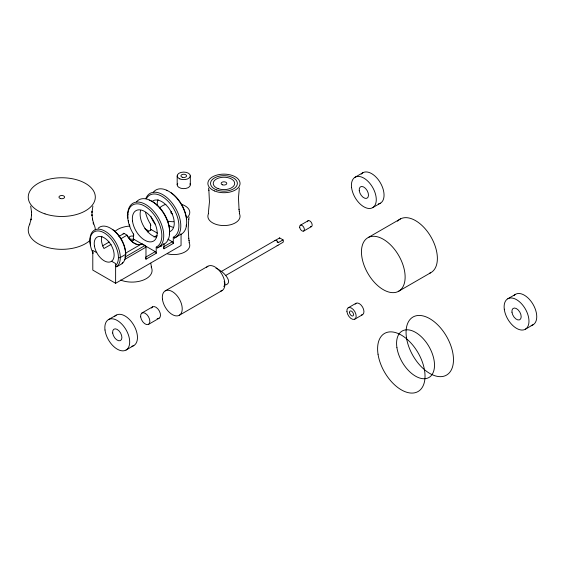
<?xml version="1.0" encoding="UTF-8"?>
<svg xmlns="http://www.w3.org/2000/svg" width="565" height="565" viewBox="0 0 565 565"><rect width="100%" height="100%" fill="white"/><g stroke="black" fill="none" stroke-linecap="round" stroke-linejoin="round"><path stroke-width="0.85" d="M188.788 219.058L188.18 228.874L188.788 238.691M188.731 219.51L189.063 217.009M239.334 187.99L238.472 197.799L239.059 209.664M208.33 213.288L209.453 201.903L208.866 190.038M92.893 206.084L91.975 212.391L92.01 211.487L92.01 215.597L91.975 214.693L92.632 219.905L92.427 218.987L93.832 224.044M29.733 224.044L31.139 218.987L30.934 219.905L31.591 214.693L31.548 215.597L31.548 211.487L31.591 212.391L30.672 206.084M223.797 286.554L224.87 284.746L224.213 281.356M128.064 214.7L127.697 214.912A1.342 0.777 0 0 0 127.697 216.007M102.434 245.923L109.158 242.039M118.862 236.431L124.095 233.416L127.104 235.153A14.083 8.129 60 0 0 141.949 243.727L145.021 245.5A1.342 0.777 60 0 1 145.975 247.145L145.975 259.194L156.215 253.275L156.215 247.096A24.14 13.941 60 0 0 157.021 219.206A24.14 13.941 60 0 0 132.457 205.095A24.14 13.941 60 0 0 133.389 233.981L133.389 240.097A1.342 0.777 60 0 1 134.336 239.546L155.269 251.637A1.342 0.777 60 0 1 156.215 253.275M111.128 244.377L103.953 248.522A14.083 8.129 60 0 1 101.848 236.283M121.171 238.578L126.913 235.266A14.083 8.129 60 0 0 141.758 243.833L125.974 252.951M131.412 241.241L134.336 239.546M147.599 231.89L151.406 229.694L157.388 233.147M124.858 257.146L145.021 245.5M124.314 259.646L145.975 247.145M145.756 257.124L155.269 251.637M163.758 246.728L172.339 241.778A1.342 0.777 60 0 1 173.286 243.423L163.991 248.784A1.342 0.777 60 0 0 163.391 247.421M96.763 252.668L92.794 250.394L92.794 270.105L115.62 283.284L181.061 245.5L181.061 234.193M108.48 319.606L116.256 315.122M355.067 177.241L362.843 172.749M165.234 290.869L207.913 266.228M141.956 312.982L152.578 306.844M300.34 225.258L308.116 220.767M221.141 271.596L275.212 240.379M283.037 239.871L279.647 237.914L274.901 240.648A2.818 1.624 60 0 1 278.298 242.611L283.037 239.871A2.818 1.624 60 0 1 283.037 242.279L278.298 245.019A2.818 1.624 60 0 1 277.09 245.344M225.477 275.6L277.98 245.288M303.695 231.064L311.47 226.572M148.531 324.366L159.153 318.229M179.317 315.263L221.996 290.622M126.052 350.039L133.827 345.554M372.639 207.673L380.415 203.188M368.309 237.477L400.557 218.86M348.238 307.777L356.014 303.292M398.283 291.455A30.877 17.826 60 0 0 389.553 243.925A30.877 17.826 60 0 0 362.052 258.021A30.877 17.826 60 0 0 398.283 291.455L430.53 272.831M354.813 319.161L362.589 314.67M507.766 298.8L515.541 294.309M525.337 329.233L533.113 324.748M225.788 284.951C233.063 282.267 224.383 273.142 220.555 270.819A24.472 14.132 60 0 0 217.85 269.173M216.007 268.34L216.932 268.728M276.935 241.827L278.298 242.611M167.854 239.186L172.339 241.778M160.057 245.415L161.548 246.284M111.602 261.249L115.634 263.565L115.62 283.284M151.505 267.266L150.756 263.198M239.27 211.254L239.595 213.288M189.007 240.273L189.332 242.307M238.995 209.22L239.334 211.713M208.591 187.99L208.93 190.483M188.731 238.239L189.063 240.732M115.648 265.953L115.634 265.67A20.121 11.618 60 0 0 113.706 242.576A20.121 11.618 60 0 0 94.588 231.622A20.121 11.618 60 0 0 92.808 252.576L92.815 252.859M190.32 175.87L190.32 184.847M177.177 175.87L177.177 184.847M173.286 243.423L173.286 237.236A24.14 13.941 60 0 0 171.965 205.978A24.14 13.941 60 0 0 146.349 198.774M163.991 244.052L163.991 248.784M189.035 242.484A16.095 9.294 0 0 1 184.494 252.195A16.095 9.294 0 0 1 167.304 253.826M181.506 204.318A16.095 9.294 0 0 1 186.959 217.709M173.695 221.741A16.095 9.294 0 0 1 167.304 220.972M159.62 207.934A16.095 9.294 0 0 1 165.884 204.318M172.579 213.937A2.818 1.624 0 0 1 171.534 211.402M133.559 238.974A2.818 1.624 0 0 1 129.858 238.713A2.818 1.624 0 0 1 129.858 236.558A2.818 1.624 0 0 1 133.559 236.297M151.138 266.963A20.121 11.618 0 0 1 143.955 279.816A20.121 11.618 0 0 1 120.564 280.056M115.387 231.05A20.121 11.618 0 0 1 129.886 226.078M144.852 228.712A20.121 11.618 0 0 1 148.546 231.05M239.299 213.457A16.095 9.294 0 0 1 223.959 225.569A16.095 9.294 0 0 1 208.626 213.457M89.411 240.937A33.533 19.358 0 0 1 47.036 247.357A33.533 19.358 0 0 1 29.832 224.093M92.985 222.878A33.533 19.358 0 0 1 95.316 229.969M190.01 183.696A6.575 3.793 0 0 1 183.42 188.639A6.575 3.793 0 0 1 177.714 183.343M279.357 238.727A2.818 1.624 60 0 1 279.647 237.914M206.613 267.323A14.083 8.129 60 0 1 221.996 274.364A14.083 8.129 60 0 1 220.399 291.194M397.52 221.205A30.877 17.826 60 0 1 430.311 235.803A30.877 17.826 60 0 1 429.358 273.347M355.173 304.132A6.575 3.793 60 0 1 362.589 307.085A6.575 3.793 60 0 1 361.438 314.98M155.961 237.138A17.572 10.142 60 0 1 143.757 226.445A17.572 10.142 60 0 1 140.6 210.526M123.142 233.966A1.342 0.777 60 0 1 124.095 233.416M155.043 224.086A17.572 10.142 60 0 1 150.806 216.218M152.197 201.394A17.572 10.142 60 0 1 170.623 210.929A17.572 10.142 60 0 1 169.67 231.664M173.038 227.278A17.572 10.142 60 0 1 168.497 225.16M157.239 205.66A17.572 10.142 60 0 1 158.066 199.565M151.406 229.694A1.342 0.777 60 0 0 150.459 230.238L150.459 224.128A24.14 13.941 60 0 1 145.558 212.539M145.375 257.824A1.342 0.777 60 0 1 145.975 259.194M136.476 201.874A25.482 14.711 60 0 1 163.596 213.323A25.482 14.711 60 0 1 163.045 244.596L157.162 247.993A25.482 14.711 60 0 0 152.14 209.58A25.482 14.711 60 0 0 127.909 218.21M129.752 225.753A25.482 14.711 60 0 1 129.307 224.439M128.58 221.861A25.482 14.711 60 0 1 128.304 220.611M153.546 192.015A25.482 14.711 60 0 1 180.666 203.464A25.482 14.711 60 0 1 180.115 234.743L174.239 238.133A25.482 14.711 60 0 0 173.271 204.587A25.482 14.711 60 0 0 145.918 198.4M163.716 243.79A1.66 0.953 -60 0 1 163.377 244.37M156.293 247.357A1.66 0.975 -61.1 0 1 156.307 247.06M180.751 234.016A1.66 0.953 -60 0 1 180.447 234.51M173.363 237.505A1.66 0.975 -61.1 0 1 173.377 237.201M93.02 253.516A1.85 1.066 -60 0 1 92.942 252.809M118.41 257.506A1.342 0.777 0 0 0 120.31 257.506L125.6 254.448A1.342 0.777 0 0 0 125.684 253.403M90.605 245.422A21.463 12.388 60 0 1 108.318 233.451A21.463 12.388 60 0 1 116.581 266.857L121.871 263.798A21.463 12.388 60 0 0 119.928 237.512A21.463 12.388 60 0 0 98.225 228.225M133.962 235.019A1.695 0.982 -59.8 0 1 133.467 233.952M149.209 200.109A24.14 13.941 60 0 1 169.323 234.687M151.039 225.167A1.695 0.982 -59.8 0 1 150.537 224.093M166.28 190.257A24.14 13.941 60 0 1 167.501 190.73M171.195 192.799A24.14 13.941 60 0 1 186.598 219.262M186.401 224.828A24.14 13.941 60 0 1 186.125 226.064M112.386 229.341A20.121 11.618 60 0 1 125.564 252.16M125.423 255.853A20.121 11.618 60 0 1 125.197 256.997M115.853 266.616A1.85 1.059 -59.5 0 1 115.776 265.903M122.662 262.457A1.85 1.074 -59.9 0 1 122.082 263.742M154.054 237.053A4.026 2.324 0 0 1 157.155 235.866M151.547 308.066A6.575 3.793 60 0 1 159.309 310.927A6.575 3.793 60 0 1 157.141 318.434M114.646 316.478A17.572 10.142 60 0 1 133.827 325.263A17.572 10.142 60 0 1 131.843 346.267M361.233 174.112A17.572 10.142 60 0 1 380.415 182.898A17.572 10.142 60 0 1 378.43 203.901M307.473 221.748A3.355 1.935 60 0 1 309.91 221A3.355 1.935 60 0 1 312.148 224.701A3.355 1.935 60 0 1 310.46 226.685M513.924 295.672A17.572 10.142 60 0 1 533.113 304.457A17.572 10.142 60 0 1 531.121 325.461M222.554 184.833A2.818 1.624 0 0 0 226.777 183.427A2.818 1.624 0 0 0 222.554 182.015A2.818 1.624 0 0 0 222.554 184.833M216.741 189.953A13.412 7.741 0 0 0 237.364 183.773A13.412 7.741 0 0 0 217.786 176.548A13.412 7.741 0 0 0 216.741 189.953M214.516 190.949A16.095 9.294 0 0 0 239.97 184.388A16.095 9.294 0 0 0 217.398 174.938A16.095 9.294 0 0 0 214.516 190.949M218.182 188.646A10.728 6.194 0 0 0 234.68 183.703A10.728 6.194 0 0 0 219.022 177.926A10.728 6.194 0 0 0 218.182 188.646M45.016 213.881A33.533 19.358 0 0 0 95.316 197.114A33.533 19.358 0 0 0 45.016 180.348A33.533 19.358 0 0 0 45.016 213.881M60.37 198.52A2.818 1.624 0 0 0 64.601 197.114A2.818 1.624 0 0 0 60.37 195.709A2.818 1.624 0 0 0 60.37 198.52M179.889 178.943A6.575 3.793 0 0 0 190.285 176.259A6.575 3.793 0 0 0 181.068 172.403A6.575 3.793 0 0 0 179.889 178.943M182.34 177.276A2.818 1.624 0 0 0 186.563 175.87A2.818 1.624 0 0 0 182.34 174.458A2.818 1.624 0 0 0 182.34 177.276M162.438 299.203A14.083 8.129 60 0 0 178.547 315.616A14.083 8.129 60 0 0 175.828 294.379A14.083 8.129 60 0 0 162.438 299.203M396.92 347.659A26.823 15.488 60 0 0 427.966 377.992A26.823 15.488 60 0 0 421.744 337.15A26.823 15.488 60 0 0 396.92 347.659M406.489 337.792A33.533 19.358 60 0 0 445.298 375.711A33.533 19.358 60 0 0 437.522 324.656A33.533 19.358 60 0 0 406.489 337.792M378.034 354.22A33.533 19.358 60 0 0 416.843 392.131A33.533 19.358 60 0 0 409.074 341.083A33.533 19.358 60 0 0 378.034 354.22M346.931 311.668A6.575 3.793 60 0 0 354.453 319.331A6.575 3.793 60 0 0 353.182 309.415A6.575 3.793 60 0 0 346.931 311.668M349.558 312.699A2.818 1.624 60 0 0 352.779 315.983A2.818 1.624 60 0 0 352.235 311.732A2.818 1.624 60 0 0 349.558 312.699M94.447 246.121A14.083 8.129 60 0 0 110.874 261.673A14.083 8.129 60 0 0 107.209 240.09A14.083 8.129 60 0 0 94.447 246.121M132.5 221.042A17.572 10.142 60 0 0 152.599 241.516A17.572 10.142 60 0 0 149.209 215.025A17.572 10.142 60 0 0 132.5 221.042M140.657 316.866A6.575 3.793 60 0 0 148.171 324.529A6.575 3.793 60 0 0 146.9 314.62A6.575 3.793 60 0 0 140.657 316.866M104.998 330.002A17.572 10.142 60 0 0 125.098 350.484A17.572 10.142 60 0 0 121.701 323.985A17.572 10.142 60 0 0 104.998 330.002M112.675 333.025A6.575 3.793 60 0 0 120.197 340.681A6.575 3.793 60 0 0 118.925 330.772A6.575 3.793 60 0 0 112.675 333.025M351.585 187.637A17.572 10.142 60 0 0 371.685 208.118A17.572 10.142 60 0 0 368.288 181.619A17.572 10.142 60 0 0 351.585 187.637M359.262 190.652A6.575 3.793 60 0 0 366.784 198.315A6.575 3.793 60 0 0 365.513 188.406A6.575 3.793 60 0 0 359.262 190.652M299.69 227.335A3.355 1.935 60 0 0 303.567 231.127A3.355 1.935 60 0 0 302.791 226.021A3.355 1.935 60 0 0 299.69 227.335M504.277 309.196A17.572 10.142 60 0 0 524.377 329.678A17.572 10.142 60 0 0 520.986 303.179A17.572 10.142 60 0 0 504.277 309.196M511.961 312.212A6.575 3.793 60 0 0 519.475 319.875A6.575 3.793 60 0 0 518.211 309.966A6.575 3.793 60 0 0 511.961 312.212"/></g></svg>
